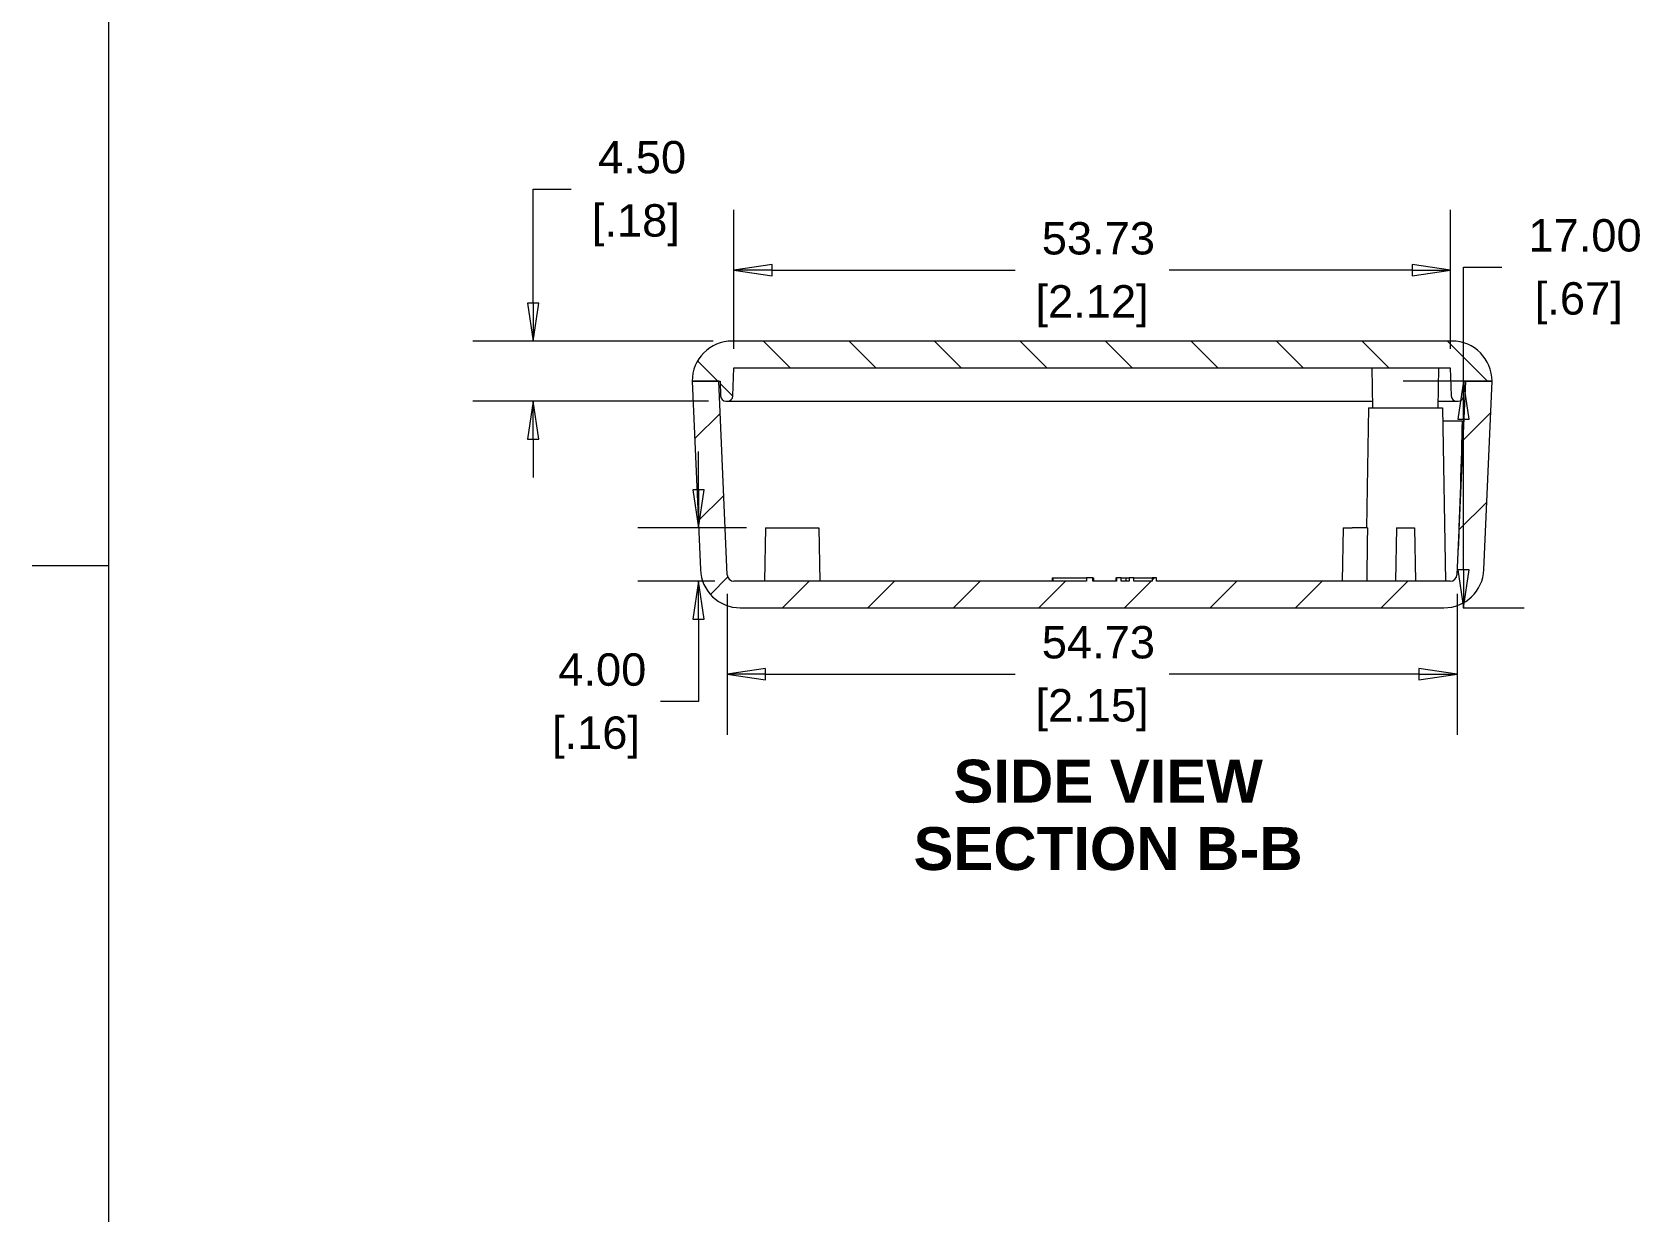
# Model space of a CAD drawing. Header units: millimetres. Extents: x 5 to 394, y 5 to 303.
# Drawn here: x 5 to 125.6, y 105.8 to 194.2 of the extents above; entities that cross this region are included whole.
import ezdxf

# ---------------------------------------------------------------- set-up
doc = ezdxf.new("R2010")
doc.units = ezdxf.units.MM
doc.header["$LTSCALE"] = 1.428571
doc.layers.get('0').update_dxf_attribs({"lineweight": 25})
for name, color, linetype, lineweight in [('Dimension (ANSI)', 7, 'Continuous', 9), ('Hatch (ANSI)', 7, 'Continuous', 9), ('Sketch Geometry (ANSI)', 7, 'Continuous', 9), ('Symbol (ANSI)', 7, 'Continuous', 9), ('Visible (ANSI)', 7, 'Continuous', 9)]:
    doc.layers.add(name, color=color, linetype=linetype, lineweight=lineweight)
doc.styles.add('Label Text (ANSI)', font='arialbd.ttf')
doc.styles.add('Note Text (ANSI)', font='arial.ttf')
doc.dimstyles.new('Default - mm_inch (ANSI)', dxfattribs={"dimscale": 1.428571, "dimtxt": 1.7, "dimasz": 2, "dimexe": 3.175, "dimexo": 1, "dimgap": 0.8, "dimtad": 0, "dimtih": 1, "dimtoh": 1, "dimrnd": 1e-08, "dimzin": 4, "dimdsep": 46, "dimtxsty": 'Note Text (ANSI)', "dimblk": 'Filled-1', "dimcen": 0.09, "dimdle": 10, "dimclrd": 256, "dimclre": 256, "dimclrt": 256, "dimadec": 1, "dimazin": 0, "dimtfac": 1.176471, "dimtofl": 0, "dimtmove": 0, "dimatfit": 3, "dimfxl": 0, "dimtolj": 1, "dimtzin": 0, "dimlwd": -1, "dimlwe": -1, "dimarcsym": 0})

# ---------------------------------------------------------------- blocks, each defined once
blk = doc.blocks.new('Filled-1')
at = {"color": 0}
for p, q in [((0, 0), (-1, 0.15)), ((-1, 0.15), (-1, -0.15)), ((-1, 0), (0, 0)), ((-1, -0.15), (0, 0))]:
    blk.add_line(p, q, dxfattribs=at)
at = {"color": 0, "flags": 128}
blk.add_lwpolyline([(-1, -0.15), (0, 0), (-1, 0.15), (-1, -0.15)], dxfattribs=at)
at = {"color": 0}
blk.add_solid([(-1, -0.15), (0, 0), (-1, 0.15), (-1, -0.15)], dxfattribs=at)
blk = doc.blocks.new('*D18')
at = {"layer": 'Defpoints', "color": 0, "transparency": 16777216}
for p in [(57.14, 153.55), (111.87, 153.55), (111.87, 146.1)]:
    blk.add_point(p, dxfattribs=at)
at = {"layer": 'Dimension (ANSI)', "transparency": 16777216}
for p, q in [((57.14, 152.12), (57.14, 141.56)), ((111.87, 152.12), (111.87, 141.56)), ((59.99, 146.1), (78.72, 146.1)), ((109.01, 146.1), (90.28, 146.1))]:
    blk.add_line(p, q, dxfattribs=at)
at = {"layer": 'Dimension (ANSI)', "transparency": 16777216, "xscale": 2.857142857142857, "yscale": 2.857142857142857, "zscale": 2.857142857142857, "rotation": 180}
blk.add_blockref('Filled-1', (57.14, 146.1), dxfattribs=at)
at = {"layer": 'Dimension (ANSI)', "transparency": 16777216, "xscale": 2.857142857142857, "yscale": 2.857142857142857, "zscale": 2.857142857142857}
blk.add_blockref('Filled-1', (111.87, 146.1), dxfattribs=at)
at = {"layer": 'Dimension (ANSI)', "transparency": 16777216, "char_height": 2.429, "attachment_point": 5, "style": 'Note Text (ANSI)'}
for s, insert in [('\\A1; 54.73', (84.5, 148.48)), ('\\A1;[2.15]', (84.5, 143.4))]:
    blk.add_mtext(s, dxfattribs=dict(at, insert=insert))
blk = doc.blocks.new('*D19')
at = {"layer": 'Defpoints', "color": 0, "transparency": 16777216}
for p in [(57.64, 176.39), (57.64, 169.07), (111.37, 169.07)]:
    blk.add_point(p, dxfattribs=at)
at = {"layer": 'Dimension (ANSI)', "transparency": 16777216}
for p, q in [((57.64, 170.5), (57.64, 180.93)), ((111.37, 170.5), (111.37, 180.93)), ((60.49, 176.39), (78.72, 176.39)), ((108.51, 176.39), (90.28, 176.39))]:
    blk.add_line(p, q, dxfattribs=at)
at = {"layer": 'Dimension (ANSI)', "transparency": 16777216, "xscale": 2.857142857142857, "yscale": 2.857142857142857, "zscale": 2.857142857142857, "rotation": 180}
blk.add_blockref('Filled-1', (57.64, 176.39), dxfattribs=at)
at = {"layer": 'Dimension (ANSI)', "transparency": 16777216, "xscale": 2.857142857142857, "yscale": 2.857142857142857, "zscale": 2.857142857142857}
blk.add_blockref('Filled-1', (111.37, 176.39), dxfattribs=at)
at = {"layer": 'Dimension (ANSI)', "transparency": 16777216, "char_height": 2.429, "attachment_point": 5, "style": 'Note Text (ANSI)'}
for s, insert in [('\\A1; 53.73', (84.5, 178.77)), ('\\A1;[2.12]', (84.5, 173.69))]:
    blk.add_mtext(s, dxfattribs=dict(at, insert=insert))
blk = doc.blocks.new('*D20')
at = {"layer": 'Defpoints', "color": 0, "transparency": 16777216}
for p in [(114.5, 168.07), (110.89, 151.07), (112.36, 151.07)]:
    blk.add_point(p, dxfattribs=at)
at = {"layer": 'Dimension (ANSI)', "transparency": 16777216}
for p, q in [((112.36, 168.07), (112.36, 176.61)), ((112.36, 176.61), (115.22, 176.61)), ((113.07, 168.07), (107.83, 168.07)), ((112.36, 153.93), (112.36, 165.22)), ((112.32, 151.07), (116.9, 151.07))]:
    blk.add_line(p, q, dxfattribs=at)
at = {"layer": 'Dimension (ANSI)', "transparency": 16777216, "xscale": 2.857142857142857, "yscale": 2.857142857142857, "zscale": 2.857142857142857}
for p, rotation in [((112.36, 168.07), 90), ((112.36, 151.07), 270)]:
    blk.add_blockref('Filled-1', p, dxfattribs=dict(at, rotation=rotation))
at = {"layer": 'Dimension (ANSI)', "transparency": 16777216, "char_height": 2.429, "attachment_point": 5, "style": 'Note Text (ANSI)'}
for s, insert in [('\\A1; 17.00', (121, 178.99)), ('\\A1;[.67]', (121, 173.91))]:
    blk.add_mtext(s, dxfattribs=dict(at, insert=insert))
blk = doc.blocks.new('*D21')
at = {"layer": 'Defpoints', "color": 0, "transparency": 16777216}
for p in [(57.5, 171.07), (42.58, 166.57), (57.16, 166.57)]:
    blk.add_point(p, dxfattribs=at)
at = {"layer": 'Dimension (ANSI)', "transparency": 16777216}
for p, q in [((42.58, 173.93), (42.58, 182.46)), ((42.58, 182.46), (45.44, 182.46)), ((56.07, 171.07), (38.05, 171.07)), ((55.73, 166.57), (38.05, 166.57)), ((42.58, 163.72), (42.58, 160.86))]:
    blk.add_line(p, q, dxfattribs=at)
at = {"layer": 'Dimension (ANSI)', "transparency": 16777216, "xscale": 2.857142857142857, "yscale": 2.857142857142857, "zscale": 2.857142857142857}
for p, rotation in [((42.58, 171.07), 270), ((42.58, 166.57), 90)]:
    blk.add_blockref('Filled-1', p, dxfattribs=dict(at, rotation=rotation))
at = {"layer": 'Dimension (ANSI)', "transparency": 16777216, "char_height": 2.429, "attachment_point": 5, "style": 'Note Text (ANSI)'}
for s, insert in [('\\A1; 4.50', (50.28, 184.85)), ('\\A1;[.18]', (50.28, 179.76))]:
    blk.add_mtext(s, dxfattribs=dict(at, insert=insert))
blk = doc.blocks.new('*D26')
at = {"layer": 'Defpoints', "color": 0, "transparency": 16777216}
for p in [(60, 157.07), (54.98, 153.07), (57.63, 153.07)]:
    blk.add_point(p, dxfattribs=at)
at = {"layer": 'Dimension (ANSI)', "transparency": 16777216}
for p, q in [((54.98, 159.93), (54.98, 162.79)), ((58.57, 157.07), (50.44, 157.07)), ((56.21, 153.07), (50.44, 153.07)), ((54.98, 150.22), (54.98, 144.05)), ((54.98, 144.05), (52.12, 144.05))]:
    blk.add_line(p, q, dxfattribs=at)
at = {"layer": 'Dimension (ANSI)', "transparency": 16777216, "xscale": 2.857142857142857, "yscale": 2.857142857142857, "zscale": 2.857142857142857}
for p, rotation in [((54.98, 157.07), 270), ((54.98, 153.07), 90)]:
    blk.add_blockref('Filled-1', p, dxfattribs=dict(at, rotation=rotation))
at = {"layer": 'Dimension (ANSI)', "transparency": 16777216, "char_height": 2.429, "attachment_point": 5, "style": 'Note Text (ANSI)'}
for s, insert in [('\\A1; 4.00', (47.29, 146.43)), ('\\A1;[.16]', (47.29, 141.35))]:
    blk.add_mtext(s, dxfattribs=dict(at, insert=insert))
blk = doc.blocks.new('Borders Hammond Border')
at = {"layer": 'Sketch Geometry (ANSI)'}
for p, q in [((7.5, 208.4), (7.5, 7.5)), ((7.5, 107.95), (3.5, 107.95))]:
    blk.add_line(p, q, dxfattribs=at)

msp = doc.modelspace()

# ---------------------------------------------------------------- hatches: boundary and pattern name
at = {"layer": 'Hatch (ANSI)'}
h = msp.add_hatch(dxfattribs=at)
h.set_pattern_fill('ANSI31', color=256, scale=36.285714, angle=90.00021, style=0)
h.set_pattern_definition([(135.0002, (0, 0), (-3.20722, -3.20725), [])])
edge = h.paths.add_edge_path()
edge.add_ellipse((111.84, 166.9743), major_axis=(0.014, -0.3998), ratio=1, start_angle=270, end_angle=358)
edge.add_line((111.84, 166.5743), (111.9627, 166.5743))
edge.add_ellipse((111.9627, 166.9743), major_axis=(0.4, 0), ratio=1, start_angle=270, end_angle=358)
edge.add_line((112.3625, 166.9604), (112.4014, 168.0743))
edge.add_line((112.4014, 168.0743), (112.5014, 168.0743))
edge.add_line((112.5014, 168.0743), (114.5014, 168.0743))
edge.add_ellipse((111.5014, 168.0743), major_axis=(0, 3), ratio=1, start_angle=270, end_angle=360)
edge.add_line((111.5014, 171.0743), (57.5014, 171.0743))
edge.add_ellipse((57.5014, 168.0743), major_axis=(-3, 0), ratio=1, start_angle=270, end_angle=360)
edge.add_line((54.5014, 168.0743), (56.5014, 168.0743))
edge.add_line((56.5014, 168.0743), (56.6014, 168.0743))
edge.add_line((56.6014, 168.0743), (56.6403, 166.9604))
edge.add_ellipse((57.04, 166.9743), major_axis=(0.014, -0.3998), ratio=1, start_angle=270, end_angle=358)
edge.add_line((57.04, 166.5743), (57.1627, 166.5743))
edge.add_ellipse((57.1627, 166.9743), major_axis=(0.4, 0), ratio=1, start_angle=270, end_angle=358)
edge.add_line((57.5625, 166.9604), (57.6363, 169.0743))
edge.add_line((57.6363, 169.0743), (111.3664, 169.0743))
edge.add_line((111.3664, 169.0743), (111.4403, 166.9604))
h = msp.add_hatch(dxfattribs=at)
h.set_pattern_fill('ANSI31', color=256, scale=36.285714, style=0)
h.set_pattern_definition([(45, (0, 0), (-3.20723, 3.20723), [])])
edge = h.paths.add_edge_path()
edge.add_ellipse((110.8872, 154.0743), major_axis=(3, 0), ratio=1, start_angle=270, end_angle=357.5)
edge.add_line((113.8844, 153.9435), (114.5014, 168.0743))
edge.add_line((114.5014, 168.0743), (112.5014, 168.0743))
edge.add_line((112.5014, 168.0743), (111.8673, 153.5525))
edge.add_ellipse((111.3678, 153.5743), major_axis=(-0.0218, -0.4995), ratio=1, start_angle=2.5, end_angle=90, ccw=False)
edge.add_line((111.3678, 153.0743), (89.3225, 153.0743))
edge.add_line((89.3225, 153.0743), (89.3225, 153.3243))
edge.add_line((89.3225, 153.3243), (89.0128, 153.3243))
edge.add_line((89.0128, 153.3243), (89.0128, 153.0743))
edge.add_line((89.0128, 153.0743), (87.6267, 153.0743))
edge.add_line((87.6267, 153.0743), (87.6267, 153.3243))
edge.add_line((87.6267, 153.3243), (87.2895, 153.3243))
edge.add_line((87.2895, 153.3243), (87.2895, 153.0743))
edge.add_line((87.2895, 153.0743), (86.671, 153.0743))
edge.add_line((86.671, 153.0743), (86.671, 153.3243))
edge.add_line((86.671, 153.3243), (86.3189, 153.3243))
edge.add_line((86.3189, 153.3243), (86.3189, 153.0743))
edge.add_line((86.3189, 153.0743), (84.5589, 153.0743))
edge.add_line((84.5589, 153.0743), (84.5589, 153.3243))
edge.add_line((84.5589, 153.3243), (84.0724, 153.3243))
edge.add_line((84.0724, 153.3243), (84.0724, 153.0743))
edge.add_line((84.0724, 153.0743), (57.6349, 153.0743))
edge.add_ellipse((57.6349, 153.5743), major_axis=(-0.5, 0), ratio=1, start_angle=2.5, end_angle=90, ccw=False)
edge.add_line((57.1354, 153.5525), (56.5014, 168.0743))
edge.add_line((56.5014, 168.0743), (54.5014, 168.0743))
edge.add_line((54.5014, 168.0743), (55.1183, 153.9435))
edge.add_ellipse((58.1155, 154.0743), major_axis=(0.1309, -2.9971), ratio=1, start_angle=270, end_angle=357.5)
edge.add_line((58.1155, 151.0743), (110.8872, 151.0743))

# ---------------------------------------------------------------- linework, layer by layer
at = {"layer": 'Visible (ANSI)'}
for p, q in [((111.5014, 171.0743), (57.5014, 171.0743)), ((57.5625, 166.9604), (57.6363, 169.0743)), ((57.6363, 169.0743), (111.3664, 169.0743)), ((105.5537, 166.0743), (105.5014, 169.0743)), ((110.449, 166.0743), (110.5014, 169.0743)), ((111.3664, 169.0743), (111.4403, 166.9604)), ((56.5014, 168.0743), (54.5014, 168.0743)), ((54.5014, 168.0743), (55.1183, 153.9435)), ((54.5014, 168.0743), (56.6014, 168.0743)), ((57.1354, 153.5525), (56.5014, 168.0743)), ((56.6014, 168.0743), (56.6403, 166.9604)), ((112.5014, 168.0743), (111.8673, 153.5525)), ((112.3625, 166.9604), (112.4014, 168.0743)), ((112.4014, 168.0743), (114.5014, 168.0743)), ((114.5014, 168.0743), (112.5014, 168.0743)), ((113.8844, 153.9435), (114.5014, 168.0743)), ((57.04, 166.5743), (57.1627, 166.5743)), ((57.1627, 166.5743), (58.0014, 166.5743)), ((58.0014, 166.5743), (105.545, 166.5743)), ((110.4577, 166.5743), (111.0014, 166.5743)), ((111.0014, 166.5743), (111.84, 166.5743)), ((111.84, 166.5743), (111.9627, 166.5743)), ((105.2283, 166.0743), (105.0712, 157.0743)), ((105.2283, 166.0743), (110.7744, 166.0743)), ((110.7744, 166.0743), (111.0014, 153.0743)), ((112.2571, 165.0743), (110.7919, 165.0743)), ((60.0014, 157.0743), (59.9315, 153.0743)), ((60.0014, 157.0743), (64.0014, 157.0743)), ((64.0014, 157.0743), (64.0712, 153.0743)), ((103.3212, 157.0743), (103.2514, 153.0743)), ((103.3212, 157.0743), (104.0014, 157.0743)), ((105.1512, 157.0743), (104.0014, 157.0743)), ((107.3212, 157.0743), (107.2514, 153.0743)), ((107.3212, 157.0743), (108.6815, 157.0743)), ((108.6815, 157.0743), (108.7514, 153.0743)), ((81.5063, 153.3243), (81.5589, 153.3243)), ((81.5063, 153.3243), (81.5063, 153.0743)), ((81.5589, 153.3243), (83.6466, 153.3243)), ((81.5589, 153.3243), (81.5589, 153.0743)), ((83.6466, 153.3243), (84.0724, 153.3243)), ((84.5589, 153.3243), (84.0724, 153.3243)), ((84.0724, 153.3243), (84.0724, 153.0743)), ((84.5589, 153.0743), (84.5589, 153.3243)), ((84.5589, 153.3243), (84.6092, 153.3243)), ((84.6092, 153.3243), (84.6092, 153.0743)), ((86.2686, 153.3243), (86.3189, 153.3243)), ((86.2686, 153.3243), (86.2686, 153.0743)), ((86.671, 153.3243), (86.3189, 153.3243)), ((86.3189, 153.3243), (86.3189, 153.0743)), ((86.671, 153.0743), (86.671, 153.3243)), ((86.671, 153.3243), (87.0209, 153.3243)), ((87.0209, 153.3243), (87.2895, 153.3243)), ((87.0209, 153.3243), (87.0209, 153.0743)), ((87.6267, 153.3243), (87.2895, 153.3243)), ((87.2895, 153.3243), (87.2895, 153.0743)), ((87.6267, 153.0743), (87.6267, 153.3243)), ((87.6267, 153.3243), (88.2945, 153.3243)), ((88.2945, 153.3243), (89.0128, 153.3243)), ((89.3225, 153.3243), (89.0128, 153.3243)), ((89.0128, 153.3243), (89.0128, 153.0743)), ((89.3225, 153.0743), (89.3225, 153.3243)), ((84.0724, 153.0743), (57.6349, 153.0743)), ((86.3189, 153.0743), (84.5589, 153.0743)), ((87.2895, 153.0743), (86.671, 153.0743)), ((89.0128, 153.0743), (87.6267, 153.0743)), ((111.3678, 153.0743), (89.3225, 153.0743)), ((58.1155, 151.0743), (110.8872, 151.0743))]:
    msp.add_line(p, q, dxfattribs=at)
for centre, radius, start, end in [((57.5014, 168.0743), 3, 90, 180), ((111.5014, 168.0743), 3, 0, 90), ((57.04, 166.9743), 0.4, 182, 270), ((57.1627, 166.9743), 0.4, 270, 358), ((111.84, 166.9743), 0.4, 182, 270), ((111.9627, 166.9743), 0.4, 270, 358), ((58.1155, 154.0743), 3, 182.5, 270), ((57.6349, 153.5743), 0.5, 182.5, 270), ((110.8872, 154.0743), 3, 270, 357.5), ((111.3678, 153.5743), 0.5, 270, 357.5)]:
    msp.add_arc(centre, radius, start, end, dxfattribs=at)
for points, degree in [([(112.2571, 165.0743), (112.1851, 162.2719), (112.0737, 158.279), (111.9497, 155.4384)], 3), ([(105.1512, 157.0743), (105.1239, 155.0933), (105.0966, 153.0743)], 2)]:
    msp.add_open_spline(points, degree=degree, dxfattribs=at)

# ---------------------------------------------------------------- block references
at = {"xscale": 1.428571428571429, "yscale": 1.428571428571429, "zscale": 1.428571428571429}
msp.add_blockref('Borders Hammond Border', (0, 0), dxfattribs=at)

# ---------------------------------------------------------------- texts
at = {"layer": 'Symbol (ANSI)', "attachment_point": 7, "style": 'Label Text (ANSI)'}
for s, insert, char_height in [('SIDE VIEW', (74.102, 136.4271), 3.21429), ('SECTION B-B', (71.1094, 131.3688), 3.214286)]:
    msp.add_mtext(s, dxfattribs=dict(at, insert=insert, char_height=char_height))

# ---------------------------------------------------------------- dimensions: what is measured, and where the dimension line sits
at = {"layer": 'Dimension (ANSI)'}
for base, p1, p2, angle, text, override, picture, middle in [((42.5847, 166.5743), (57.5014, 171.0743), (57.1627, 166.5743), 90, ' <>\\X[.18]', {"dimgap": 0.8, "dimdec": 2, "dimpost": '\\X', "dimtol": 0, "dimlim": 0, "dimtp": 0, "dimtm": 0, "dimtdec": 2, "dimatfit": 1}, '*D21', (50.2764, 182.4634)), ((57.6363, 176.3906), (111.3664, 169.0743), (57.6363, 169.0743), 180, ' <>\\X[2.12]', {"dimgap": 0.8, "dimtih": 0, "dimtoh": 0, "dimdec": 2, "dimpost": '\\X', "dimtol": 0, "dimlim": 0, "dimtp": 0, "dimtm": 0, "dimtdec": 2, "dimatfit": 1}, '*D19', (84.5014, 176.3906)), ((112.3645, 151.0743), (114.5014, 168.0743), (110.8872, 151.0743), 270, ' <>\\X[.67]', {"dimgap": 0.8, "dimdec": 2, "dimpost": '\\X', "dimtol": 0, "dimlim": 0, "dimtp": 0, "dimtm": 0, "dimtdec": 2, "dimatfit": 2}, '*D20', (120.9997, 176.6062)), ((54.9784, 153.0743), (60.0014, 157.0743), (57.6349, 153.0743), 90, ' <>\\X[.16]', {"dimgap": 0.8, "dimdec": 2, "dimpost": '\\X', "dimtol": 0, "dimlim": 0, "dimtp": 0, "dimtm": 0, "dimtdec": 2, "dimatfit": 1}, '*D26', (47.2867, 144.0518)), ((111.8673, 146.1003), (57.1354, 153.5525), (111.8673, 153.5525), 180, ' <>\\X[2.15]', {"dimgap": 0.8, "dimtih": 0, "dimtoh": 0, "dimdec": 2, "dimpost": '\\X', "dimtol": 0, "dimlim": 0, "dimtp": 0, "dimtm": 0, "dimtdec": 2, "dimatfit": 1}, '*D18', (84.5014, 146.1003))]:
    dim = msp.add_linear_dim(base=base, p1=p1, p2=p2, angle=angle, text=text, dimstyle='Default - mm_inch (ANSI)', override=override, dxfattribs=at)
    dim.commit()
    dim.dimension.update_dxf_attribs({"geometry": picture, "text_midpoint": middle, "dimtype": 160})

doc.saveas('drawing.dxf')
